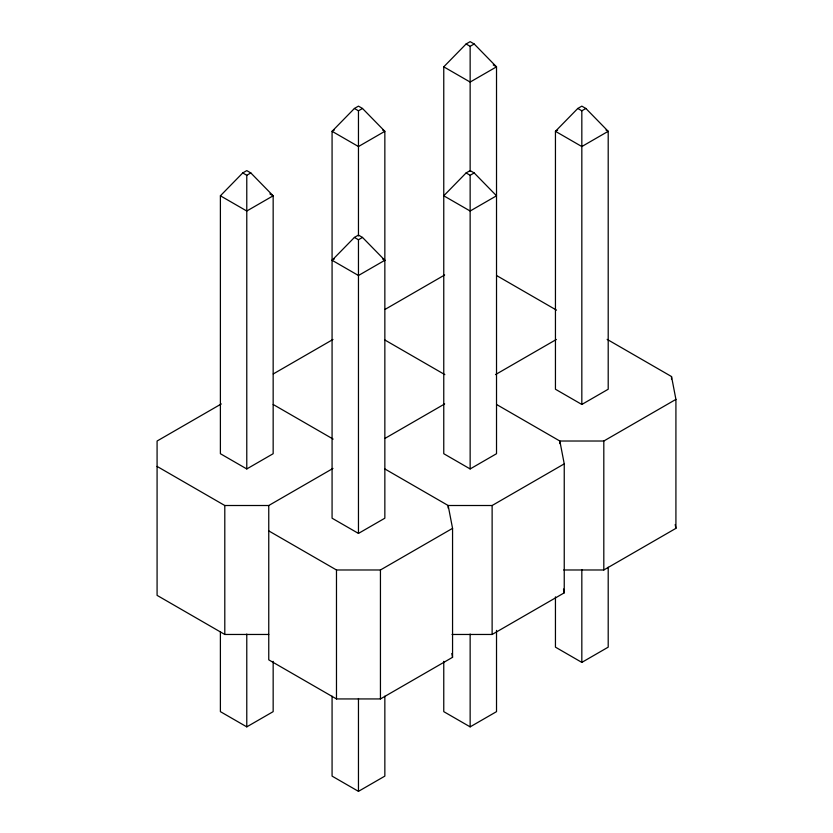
<?xml version="1.0" encoding="UTF-8"?>
<svg xmlns="http://www.w3.org/2000/svg" width="833" height="833" viewBox="0 0 833 833"><rect width="100%" height="100%" fill="white"/><g stroke="black" fill="none" stroke-linecap="round" stroke-linejoin="round"><path stroke-width="1.25" d="M220.391 195.797L242.736 172.941L246.776 170.609L250.827 172.941L273.162 195.797L273.162 453.714L246.776 468.948L220.391 453.714L220.391 195.797L246.776 211.02L273.162 195.797L269.861 193.891M354.41 108.467L332.075 131.312L332.075 518.199L358.461 533.422L384.846 518.199L384.846 131.312L362.501 108.467L358.461 106.135L354.41 108.467L358.461 110.799L362.501 108.467M443.76 66.838L466.095 43.982L470.145 41.65L474.185 43.982L496.52 66.838L496.52 453.714L470.145 468.948L443.76 453.714L443.76 66.838L470.145 82.061L496.52 66.838L493.23 64.932M332.075 260.271L354.41 237.426L358.461 235.093L362.501 237.426L384.846 260.271L358.461 275.504L332.075 260.271L334.272 259.001M466.095 172.941L443.76 195.797L470.145 211.02L496.52 195.797L474.185 172.941L470.145 170.609L466.095 172.941L470.145 175.284L474.185 172.941M577.779 108.467L555.444 131.312L555.444 389.24L581.83 404.463L608.205 389.24L608.205 131.312L585.87 108.467L581.83 106.135L577.779 108.467L581.83 110.799L585.87 108.467M242.736 172.941L246.776 175.284L250.827 172.941M466.095 43.982L470.145 46.325L474.185 43.982M334.272 130.042L332.075 131.312L358.461 146.546L384.846 131.312L382.639 130.042M354.41 237.426L358.461 239.758L362.501 237.426M557.641 130.042L555.444 131.312L581.83 146.546L608.205 131.312L606.008 130.042M221.297 403.943L157.083 441.021L157.083 595.366L224.795 634.465L268.757 634.465M273.266 373.944L332.981 339.468M384.95 309.459L444.666 274.984M157.083 466.407L224.795 505.506L268.757 505.506L332.981 468.427M384.95 438.418L444.666 403.943M495.51 374.59L556.35 339.468M268.757 530.892L336.48 569.98L380.442 569.98L452.558 528.351L448.154 505.506L384.888 468.969M448.154 508.078L448.154 505.506L492.126 505.506L564.243 463.866L559.838 441.021L496.572 404.494M559.838 443.604L559.838 441.021L603.81 441.021L675.917 399.392L671.523 376.547L607.142 339.375M220.391 631.685L220.391 711.642L246.776 726.865L273.162 711.642L273.162 661.34M268.757 505.506L268.757 659.851L336.48 698.939L380.442 698.939L452.558 657.31L452.558 528.351M452.038 634.465L492.126 634.465L564.243 592.836L564.243 463.866M563.722 569.98L603.81 569.98L675.917 528.351L675.917 399.392M332.075 696.159L332.075 776.117L358.461 791.35L384.846 776.117L384.846 696.159M443.76 661.34L443.76 711.642L470.145 726.865L496.52 711.642L496.52 630.394M555.444 596.865L555.444 647.158L581.83 662.391L608.205 647.158L608.205 567.2M496.572 275.536L556.506 310.136M382.639 259.001L384.846 260.271M384.888 340.01L444.832 374.621M273.203 404.494L333.148 439.095M675.188 524.54L675.917 528.351M563.504 589.025L564.243 592.836M451.819 653.499L452.558 657.31M671.523 376.547L671.523 379.119M603.81 441.021L603.81 569.98M581.83 110.799L581.83 404.463M581.83 569.543L581.83 662.391M492.126 505.506L492.126 634.465M470.145 46.325L470.145 171.494M470.145 175.284L470.145 468.948M470.145 634.017L470.145 726.865M380.442 569.98L380.442 698.939M358.461 110.799L358.461 235.978M358.461 239.758L358.461 533.422M358.461 698.502L358.461 791.35M336.48 569.98L336.48 698.939M246.776 175.284L246.776 468.948M246.776 634.017L246.776 726.865M224.795 505.506L224.795 634.465"/></g></svg>
